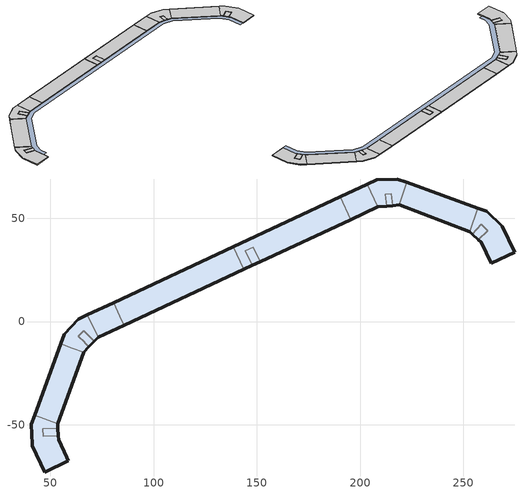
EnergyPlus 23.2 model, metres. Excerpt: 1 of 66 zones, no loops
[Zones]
Thermal Zone 2
 floor to L2 \- A \- BARRACKS_\{02771\} (Default Ceiling_\\\{00021\\\}_Reversed): 195.57,49.4 190.45,60.36 203.56,66.48 208.67,55.51 z7.54
 floor to L2 \- A \- OFFICE\-1_\{02751\} (Default Ceiling_\\\{00021\\\}_Reversed): 208.67,55.51 203.56,66.48 208.12,68.6 218.08,69.02 222.56,67.39 219.02,56.43 215.82,56.15 215.2,61.97 212.2,61.58 212.95,55.89 z7.54
 floor to L2 \- A \- OFFICE\-2_\{02741\} (Default Ceiling_\\\{00021\\\}_Reversed): 263.43,28.11 258.64,38.38 257.32,39.6 261.75,43.85 258.81,47.12 254.3,42.37 253.01,43.56 257.05,54.89 261.36,53.32 268.94,46.24 274.9,33.46 z7.54
 floor to ThermalZone_L2 \- A \- STAIRS\-1_\{03027\} (Default Ceiling_\\\{00021\\\}_Reversed): 212.95,55.89 212.2,61.58 215.2,61.97 215.82,56.15 z7.54
 floor to ThermalZone_L2 \- A \- STAIR\-2_\{03028\} (Default Ceiling_\\\{00021\\\}_Reversed): 257.32,39.6 254.3,42.37 258.81,47.12 261.75,43.85 z7.54
 floor to L2 \- B \- BARRACKS_\{02731\} (Default Ceiling_\\\{00021\\\}_Reversed): 143.67,25.2 138.56,36.17 190.45,60.36 195.57,49.4 151.59,28.89 148.24,36.07 144.53,34.34 147.87,27.16 z7.54
 floor to ThermalZone_L2 \- B \- STAIR\-1_\{03030\} (Default Ceiling_\\\{00021\\\}_Reversed): 147.87,27.16 144.53,34.34 148.24,36.07 151.59,28.89 z7.54
 floor to L2 \- C \- BARRACKS\-1_\{02721\} (Default Ceiling_\\\{00021\\\}_Reversed): 85.77,-1.8 80.66,9.16 138.56,36.17 143.67,25.2 z7.54
 floor to L2 \- D \- BARRACKS\-2_\{02701\} (Default Ceiling_\\\{00021\\\}_Reversed): 73.12,-7.7 68,3.27 80.66,9.16 85.77,-1.8 z7.54
 floor to L2 \- D \- BARRACKS_\{02711\} (Default Ceiling_\\\{00021\\\}_Reversed): 53.61,-49.58 42.37,-45.45 55.05,-10.69 60.65,-13 66.27,-14.8 z7.54
 floor to L2 \- D \- OFFICE\-1_\{02691\} (Default Ceiling_\\\{00021\\\}_Reversed): 47.31,-72.87 41.35,-60.09 40.8,-49.74 42.37,-45.45 53.61,-49.58 53.71,-51.61 46.44,-51.97 46.61,-55.57 53.89,-55.21 53.99,-57.22 58.79,-67.51 z7.54
 floor to L2 \- D \- OFFICE\-2_\{02681\} (Default Ceiling_\\\{00021\\\}_Reversed): 66.27,-14.8 60.65,-13 55.05,-10.69 56.69,-6.19 63.43,1.13 68,3.27 73.12,-7.7 71.37,-9.51 66.1,-4.42 63.49,-7.12 66.62,-10.14 66.6,-10.17 68.74,-12.23 z7.54
 floor to ThermalZone_L2 \- D \- STAIR\-1_\{03029\} (Default Ceiling_\\\{00021\\\}_Reversed): 46.61,-55.57 46.44,-51.97 53.71,-51.61 53.89,-55.21 z7.54
 floor to ThermalZone_L2 \-D \- STAIR\-2_\{03031\} (Default Ceiling_\\\{00021\\\}_Reversed): 68.74,-12.23 66.6,-10.17 66.62,-10.14 63.49,-7.12 66.1,-4.42 71.37,-9.51 z7.54
 floor to L2 \- A \- BARRACKS\-2_\{02761\} (Default Ceiling_\\\{00021\\\}_Reversed): 253.01,43.56 219.02,56.43 222.56,67.39 257.05,54.89 z7.54
 wall outside (\(Baseline\)  Above Grade Wall_\{00010\}): 195.57,49.4 208.67,55.51 212.95,55.89 215.82,56.15 219.02,56.43 253.01,43.56 254.3,42.37 257.32,39.6 258.64,38.38 263.43,28.11 274.9,33.46 268.94,46.24 261.36,53.32 257.05,54.89 222.56,67.39 218.08,69.02 208.12,68.6 203.56,66.48 190.45,60.36 138.56,36.17 80.66,9.16 68,3.27 63.43,1.13 56.69,-6.19 55.05,-10.69 42.37,-45.45 40.8,-49.74 41.32,-59.44 41.35,-60.09 47.31,-72.87 58.79,-67.51 57.96,-65.73 53.99,-57.22 53.89,-55.21 53.71,-51.61 53.61,-49.58 66.27,-14.8 68.74,-12.23 71.37,-9.51 73.12,-7.7 85.77,-1.8 143.67,25.2 147.87,27.16 151.59,28.89 195.57,49.4 z7.54:8
 wall to Thermal Zone 2 (AirWallConstruction_\{00160\}): 190.45,60.36 195.57,49.4 190.45,60.36 / 208.67,55.51 203.56,66.48 208.67,55.51 / 215.2,61.97 215.82,56.15 215.2,61.97 212.2,61.58 215.2,61.97 / 212.95,55.89 212.2,61.58 212.95,55.89 / 219.02,56.43 222.56,67.39 219.02,56.43 / 261.75,43.85 257.32,39.6 261.75,43.85 258.81,47.12 261.75,43.85 / 254.3,42.37 258.81,47.12 254.3,42.37 / 257.05,54.89 253.01,43.56 257.05,54.89 / 138.56,36.17 143.67,25.2 138.56,36.17 / 148.24,36.07 151.59,28.89 148.24,36.07 144.53,34.34 148.24,36.07 / 147.87,27.16 144.53,34.34 147.87,27.16 / 84.7,0.48 85.77,-1.8 84.7,0.48 80.66,9.16 84.7,0.48 / 68,3.27 73.12,-7.7 68,3.27 / 42.37,-45.45 53.61,-49.58 42.37,-45.45 / 60.65,-13 55.05,-10.69 60.65,-13 66.27,-14.8 60.65,-13 / 46.44,-51.97 53.71,-51.61 46.44,-51.97 46.61,-55.57 46.44,-51.97 / 53.89,-55.21 46.61,-55.57 53.89,-55.21 / 66.1,-4.42 71.37,-9.51 66.1,-4.42 63.49,-7.12 66.1,-4.42 / 66.62,-10.14 63.49,-7.12 66.62,-10.14 / 68.74,-12.23 66.6,-10.17 68.74,-12.23 z7.54:8
 ceiling to L3 \- A \- BARRACKS_\{02671\} (\(Baseline\) Floor_\{00023\}): 208.67,55.51 203.56,66.48 190.45,60.36 195.57,49.4 z8
 ceiling to L3 \- A \- OFFICE\-1_\{02651\} (\(Baseline\) Floor_\{00023\}): 212.95,55.89 212.2,61.58 215.2,61.97 215.82,56.15 219.02,56.43 222.56,67.39 218.08,69.02 208.12,68.6 203.56,66.48 208.67,55.51 z8
 ceiling to L3 \- A \- OFFICE\-2_\{02641\} (\(Baseline\) Floor_\{00023\}): 274.9,33.46 268.94,46.24 261.36,53.32 257.05,54.89 253.01,43.56 254.3,42.37 258.81,47.12 261.75,43.85 257.32,39.6 258.64,38.38 263.43,28.11 z8
 ceiling to ThermalZone_L3 \- A \- STAIRS\-1_\{03032\} (\(Baseline\) Floor_\{00023\}): 215.82,56.15 215.2,61.97 212.2,61.58 212.95,55.89 z8
 ceiling to ThermalZone_L3 \- A \- STAIR\-2_\{03033\} (\(Baseline\) Floor_\{00023\}): 261.75,43.85 258.81,47.12 254.3,42.37 257.32,39.6 z8
 ceiling to L3 \- C \- BARRACKS_\{02621\} (\(Baseline\) Floor_\{00023\}): 143.76,25.24 138.65,36.21 138.56,36.17 143.67,25.2 z8; 143.67,25.2 138.56,36.17 80.66,9.16 85.77,-1.8 z8
 ceiling to L3 \- B \- BARRACKS\-1_\{02631\} (\(Baseline\) Floor_\{00023\}): 147.87,27.16 144.53,34.34 148.24,36.07 151.59,28.89 195.57,49.4 190.45,60.36 138.65,36.21 143.76,25.24 z8
 ceiling to ThermalZone_L3 \- B \- STAIR\-1_\{03036\} (\(Baseline\) Floor_\{00023\}): 151.59,28.89 148.24,36.07 144.53,34.34 147.87,27.16 z8
 ceiling to L3 \- C \- OFFICE\-2_\{02611\} (\(Baseline\) Floor_\{00023\}): 85.77,-1.8 80.66,9.16 68,3.27 73.12,-7.7 z8
 ceiling to L3 \- D \- BARRACKS\-1_\{02601\} (\(Baseline\) Floor_\{00023\}): 66.27,-14.8 60.65,-13 55.05,-10.69 42.37,-45.45 53.61,-49.58 z8
 ceiling to L3 \- D \- OFFICE\-1_\{02591\} (\(Baseline\) Floor_\{00023\}): 58.79,-67.51 53.99,-57.22 53.89,-55.21 46.61,-55.57 46.44,-51.97 53.71,-51.61 53.61,-49.58 42.37,-45.45 40.8,-49.74 41.35,-60.09 47.31,-72.87 z8
 ceiling to ThermalZone_L3 \- D \- STAIR\-2_\{03035\} (\(Baseline\) Floor_\{00023\}): 66.6,-10.17 66.62,-10.14 63.49,-7.12 66.06,-4.46 66,-4.4 63.41,-7.09 z8; 71.33,-9.55 66.06,-4.46 63.49,-7.12 66.62,-10.14 66.6,-10.17 68.74,-12.23 z8
 ceiling to L3 \- D \- OFFICE\-2_\{02581\} (\(Baseline\) Floor_\{00023\}): 68.74,-12.23 63.41,-7.09 66,-4.4 66.06,-4.46 66.1,-4.42 71.37,-9.51 73.12,-7.7 68,3.27 63.43,1.13 56.69,-6.19 55.05,-10.69 60.65,-13 66.27,-14.8 z8; 71.37,-9.51 66.1,-4.42 66.06,-4.46 71.33,-9.55 z8
 ceiling to ThermalZone_L3 \- D \- STAIR\-1_\{03034\} (\(Baseline\) Floor_\{00023\}): 53.89,-55.21 53.71,-51.61 46.44,-51.97 46.61,-55.57 z8
 ceiling to L3 \- A \- BARRACKS\-2_\{02661\} (\(Baseline\) Floor_\{00023\}): 257.05,54.89 222.56,67.39 219.02,56.43 253.01,43.56 z8
shading: 59.66,-61.84 57.58,-57.38 57.37,-50.68 69.98,-16.36 74.83,-11.03 210.25,52.12 218.41,52.74 250.72,40.59 255.93,35.82 260.22,26.61 263.43,28.11 258.64,38.38 253.01,43.56 219.02,56.43 208.67,55.51 73.12,-7.7 66.27,-14.8 53.61,-49.58 53.99,-57.22 56.77,-63.18 z8
[Building]
SubjectBuilding_\{00122\}
[Site:Location]
Lawson Aaf_ GA_ USA_Site_\{02469\}: Latitude {deg}=32.332; Longitude {deg}=-84.989; Time Zone {hr}=-5; Elevation {m}=70.7136
[Site:GroundReflectance]
0.2, 0.2, 0.2, 0.2, 0.2, 0.2, 0.2, 0.2, 0.2, 0.2, 0.2, 0.2
[SizingPeriod:DesignDay] Barometric Pressure {Pa}=100479; Wind Direction {deg}=0; Rain Indicator=No; Snow Indicator=No; Begin Environment Reset Mode=FullResetAtBeginEnvironment
Name | Month | Day of Month | Day Type | Maximum Dry-Bulb Temperature {C} | Daily Dry-Bulb Temperature Range {deltaC} | Dry-Bulb Temperature Range Modifier Type | Humidity Condition Type | Wetbulb or DewPoint at Maximum Dry-Bulb {C} | Wind Speed {m/s} | Daylight Saving Time Indicator | Solar Model Indicator | Sky Clearness | Dry-Bulb Temperature Range Modifier Day Schedule | Humidity Condition Day Schedule | Beam Solar Day Schedule | Diffuse Solar Day Schedule
00\:HDD_Lawson Aaf_ GA_ USA_\{02470\} | 1 | 15 | WinterDesignDay | -3.55556 | 0 | DefaultMultipliers | Wetbulb | -7.33333 | 18.04 | No | ASHRAEClearSky | 0
01\:CDD_Lawson Aaf_ GA_ USA_January_\{02475\} | 1 | 21 | SummerDesignDay | 23.0222 |  | DifferenceSchedule | WetBulbProfileDifferenceSchedule | 21.2186 | 9.02 | No | Schedule |  | DrybulbTemperatureScheduleDayForDesignWeather_January_\{02471\} | WetbulbTemperatureScheduleDayForDesignWeather_January_\{02472\} | BeamRadiationScheduleDayForDesignWeather_January_\{02473\} | DiffuseRadiationScheduleDayForDesignWeather_January_\{02474\}
02\:CDD_Lawson Aaf_ GA_ USA_February_\{02480\} | 2 | 21 | SummerDesignDay | 24.6 |  | DifferenceSchedule | WetBulbProfileDifferenceSchedule | 22.3325 | 9.02 | No | Schedule |  | DrybulbTemperatureScheduleDayForDesignWeather_February_\{02476\} | WetbulbTemperatureScheduleDayForDesignWeather_February_\{02477\} | BeamRadiationScheduleDayForDesignWeather_February_\{02478\} | DiffuseRadiationScheduleDayForDesignWeather_February_\{02479\}
03\:CDD_Lawson Aaf_ GA_ USA_March_\{02485\} | 3 | 21 | SummerDesignDay | 27.8444 |  | DifferenceSchedule | WetBulbProfileDifferenceSchedule | 24.5556 | 9.02 | Yes | Schedule |  | DrybulbTemperatureScheduleDayForDesignWeather_March_\{02481\} | WetbulbTemperatureScheduleDayForDesignWeather_March_\{02482\} | BeamRadiationScheduleDayForDesignWeather_March_\{02483\} | DiffuseRadiationScheduleDayForDesignWeather_March_\{02484\}
[Material]
Name | Roughness | Thickness {m} | Conductivity {W/m-K} | Density {kg/m3} | Specific Heat {J/kg-K} | Thermal Absorptance | Solar Absorptance | Visible Absorptance
Default Ceiling_Acoustic Tile_\{00019\}; Default Ceiling_Acoustic Tile_\{00020\} | MediumRough | 0.009525 | 0.0605757 | 368.387 | 586.152 | 0.45 | 0.45 | 0.45
Material 1 | Rough | 0.3 | 1.04 | 2243 | 837 | 0.9 | 0.7 | 0.7
\(Baseline\)  Above Grade Wall_Baseline_\{00008\} | MediumRough | 0.0047625 | 0.0048269 | 1857.95 | 837.36 | 0.45 | 0.45 | 0.45
\(Baseline\)  Above Grade Wall_Baseline_\{00009\} | MediumRough | 0.0047625 | 0.0048269 | 1857.95 | 837.36 | 0.675 | 0.675 | 0.675
\(Baseline\) Floor_Baseline_\{00022\} | MediumRough | 0.0008636 | 0.000284589 | 7832.24 | 502.416 | 0.675 | 0.675 | 0.675
[Construction]
Construction 1: Material 1
Default Ceiling_\\\{00021\\\}_Reversed: Default Ceiling_Acoustic Tile_\{00020\}, Default Ceiling_Acoustic Tile_\{00019\}
\(Baseline\)  Above Grade Wall_\{00010\}: \(Baseline\)  Above Grade Wall_Baseline_\{00009\}, \(Baseline\)  Above Grade Wall_Baseline_\{00008\}
\(Baseline\) Floor_\{00023\}: \(Baseline\) Floor_Baseline_\{00022\}
[Construction:AirBoundary]
AirWallConstruction_\{00160\}: None, 0
[Zone]
Thermal Zone 2: Multiplier=1; Volume {m3}=1690.05; Floor Area {m2}=3666.06; Zone Inside Convection Algorithm=TARP; Part of Total Floor Area=Yes
[Space] Zone=Thermal Zone 2
Name | Volume {m3} | Floor Area {m2}
Extruded Building 83 \- LCCA_Ceiling Space for L2 \- A \- BARRACKS_\{00849\} | 80.6482 | 174.942
Extruded Building 83 \- LCCA_Ceiling Space for L2 \- A \- OFFICE\-1_\{00879\} | 79.1074 | 171.6
Extruded Building 83 \- LCCA_Ceiling Space for L2 \- A \- OFFICE\-2_\{00747\} | 127.646 | 276.89
Extruded Building 83 \- LCCA_Ceiling Space for L2 \- A \- STAIRS\-1_\{00707\} | 7.88909 | 17.113
Extruded Building 83 \- LCCA_Ceiling Space for L2 \- A \- STAIR\-2_\{00772\} | 12.4072 | 26.9136
Extruded Building 83 \- LCCA_Ceiling Space for L2 \- B \- BARRACKS_\{01183\} | 304.375 | 660.25
Extruded Building 83 \- LCCA_Ceiling Space for L2 \- B \- STAIR\-1_\{01205\} | 14.9733 | 32.48
Extruded Building 83 \- LCCA_Ceiling Space for L2 \- C \- BARRACKS\-1_\{01107\} | 356.332 | 772.955
Extruded Building 83 \- LCCA_Ceiling Space for L2 \- D \- BARRACKS\-2_\{01030\} | 77.8536 | 168.88
Extruded Building 83 \- LCCA_Ceiling Space for L2 \- D \- BARRACKS_\{01001\} | 203.406 | 441.227
Extruded Building 83 \- LCCA_Ceiling Space for L2 \- D \- OFFICE\-1_\{00941\} | 127.934 | 277.514
Extruded Building 83 \- LCCA_Ceiling Space for L2 \- D \- OFFICE\-2_\{01257\} | 74.5787 | 161.777
Extruded Building 83 \- LCCA_Ceiling Space for L2 \- D \- STAIR\-1_\{00899\} | 12.1008 | 26.249
Extruded Building 83 \- LCCA_Ceiling Space for L2 \-D \- STAIR\-2_\{01222\} | 12.7214 | 27.5952
Extruded Building 83 \- LCCA_Ceiling Space for L2\- A \- BARRACKS\-2_\{00822\} | 198.08 | 429.675
[ElectricEquipment] Design Level Calculation Method=EquipmentLevel; Fraction Latent=0; Fraction Radiant=0
Name | Zone or ZoneList or Space or SpaceList | Schedule | Design Level {W}
Ceiling Space for L2 \- A \- BARRACKS_LightHeatGainFrom_L2 \- A \- BARRACKS_\{02269\} | Extruded Building 83 \- LCCA_Ceiling Space for L2 \- A \- BARRACKS_\{00849\} | Upper Floor Lighting and Occupancy_WDD_OFF_\{00104\} | 1099.44
Ceiling Space for L2 \- A \- OFFICE\-1_LightHeatGainFrom_L2 \- A \- OFFICE\-1_\{02277\} | Extruded Building 83 \- LCCA_Ceiling Space for L2 \- A \- OFFICE\-1_\{00879\} | 1st Floor Lighting and Occupancy_WDD_OFF_\{00109\} | 641.233
Ceiling Space for L2 \- A \- OFFICE\-2_LightHeatGainFrom_L2 \- A \- OFFICE\-2_\{02251\} | Extruded Building 83 \- LCCA_Ceiling Space for L2 \- A \- OFFICE\-2_\{00747\} | 1st Floor Lighting and Occupancy_WDD_OFF_\{00109\} | 1034.68
Ceiling Space for L2 \- A \- STAIRS\-1_LightHeatGainFrom_L2 \- A \- STAIRS\-1_\{02248\} | Extruded Building 83 \- LCCA_Ceiling Space for L2 \- A \- STAIRS\-1_\{00707\} | 24/7_WDD_OFF_\{00114\} | 47.4764
Ceiling Space for L2 \- A \- STAIR\-2_LightHeatGainFrom_L2 \- A \- STAIR\-2_\{02258\} | Extruded Building 83 \- LCCA_Ceiling Space for L2 \- A \- STAIR\-2_\{00772\} | 24/7_WDD_OFF_\{00114\} | 74.666
Ceiling Space for L2 \- B \- BARRACKS_LightHeatGainFrom_L2 \- B \- BARRACKS_\{02318\} | Extruded Building 83 \- LCCA_Ceiling Space for L2 \- B \- BARRACKS_\{01183\} | Upper Floor Lighting and Occupancy_WDD_OFF_\{00104\} | 4149.42
Ceiling Space for L2 \- B \- STAIR\-1_LightHeatGainFrom_L2 \- B \- STAIR\-1_\{02326\} | Extruded Building 83 \- LCCA_Ceiling Space for L2 \- B \- STAIR\-1_\{01205\} | 24/7_WDD_OFF_\{00114\} | 90.1089
Ceiling Space for L2 \- C \- BARRACKS\-1_LightHeatGainFrom_L2 \- C \- BARRACKS\-1_\{02310\} | Extruded Building 83 \- LCCA_Ceiling Space for L2 \- C \- BARRACKS\-1_\{01107\} | Upper Floor Lighting and Occupancy_WDD_OFF_\{00104\} | 4857.73
Ceiling Space for L2 \- D \- BARRACKS\-2_LightHeatGainFrom_L2 \- D \- BARRACKS\-2_\{02302\} | Extruded Building 83 \- LCCA_Ceiling Space for L2 \- D \- BARRACKS\-2_\{01030\} | Upper Floor Lighting and Occupancy_WDD_OFF_\{00104\} | 1061.34
Ceiling Space for L2 \- D \- BARRACKS_LightHeatGainFrom_L2 \- D \- BARRACKS_\{02294\} | Extruded Building 83 \- LCCA_Ceiling Space for L2 \- D \- BARRACKS_\{01001\} | Upper Floor Lighting and Occupancy_WDD_OFF_\{00104\} | 2772.94
Ceiling Space for L2 \- D \- OFFICE\-1_LightHeatGainFrom_L2 \- D \- OFFICE\-1_\{02287\} | Extruded Building 83 \- LCCA_Ceiling Space for L2 \- D \- OFFICE\-1_\{00941\} | 1st Floor Lighting and Occupancy_WDD_OFF_\{00109\} | 1037.02
Ceiling Space for L2 \- D \- STAIR\-1_LightHeatGainFrom_L2 \- D \- STAIR\-1_\{02284\} | Extruded Building 83 \- LCCA_Ceiling Space for L2 \- D \- STAIR\-1_\{00899\} | 24/7_WDD_OFF_\{00114\} | 72.8222
Ceiling Space for L2\- A \- BARRACKS\-2_LightHeatGainFrom_L2\- A \- BARRACKS\-2_\{02261\} | Extruded Building 83 \- LCCA_Ceiling Space for L2\- A \- BARRACKS\-2_\{00822\} | Upper Floor Lighting and Occupancy_WDD_OFF_\{00104\} | 2700.34
[Foundation:Kiva]
Foundation Kiva 1: Initial Indoor Air Temperature {C}=20; Wall Height Above Grade {m}=0.2; Wall Depth Below Slab {m}=0; Footing Wall Construction=Construction 1
[Foundation:Kiva:Settings]
Soil Conductivity {W/m-K}=1.38459; Soil Density {kg/m3}=1200; Soil Specific Heat {J/kg-K}=1200; Ground Solar Absorptivity=0.9; Ground Thermal Absorptivity=0.9; Ground Surface Roughness {m}=0.03; Far-Field Width {m}=40; Deep-Ground Boundary Condition=ZeroFlux; Deep-Ground Depth {m}=40; Minimum Cell Dimension {m}=0.02; Maximum Cell Growth Coefficient=1.5; Simulation Timestep=Timestep
[Schedule:Year]
1st Floor Lighting and Occupancy_WDD_OFF_\{00109\}: Schedule_1205178772_\{00112\}, 1, 1, 12, 31
Upper Floor Lighting and Occupancy_WDD_OFF_\{00104\}: Schedule_624939059_\{00107\}, 1, 1, 12, 31
24/7_WDD_OFF_\{00114\}: Schedule_2006573804_\{00120\}, 1, 1, 12, 31
[Schedule:Week:Daily]
Schedule_1205178772_\{00112\}: Schedule1205178772_Profile_Profile_1_\{00111\}, Schedule1205178772_Profile_Profile_1_\{00111\}, Schedule1205178772_Profile_Profile_1_\{00111\}, Schedule1205178772_Profile_Profile_1_\{00111\}, Schedule1205178772_Profile_Profile_1_\{00111\}, Schedule1205178772_Profile_Profile_1_\{00111\}, Schedule1205178772_Profile_Profile_1_\{00111\}, Schedule1205178772_Profile_Profile_1_\{00111\}, Schedule1205178772_Profile_Profile_1_\{00111\}, Daily_AlwaysOff_\{00004\}, Schedule1205178772_Profile_Profile_1_\{00111\}, Schedule1205178772_Profile_Profile_1_\{00111\}
Schedule_624939059_\{00107\}: Schedule624939059_Profile_Profile_1_\{00106\}, Schedule624939059_Profile_Profile_1_\{00106\}, Schedule624939059_Profile_Profile_1_\{00106\}, Schedule624939059_Profile_Profile_1_\{00106\}, Schedule624939059_Profile_Profile_1_\{00106\}, Schedule624939059_Profile_Profile_1_\{00106\}, Schedule624939059_Profile_Profile_1_\{00106\}, Schedule624939059_Profile_Profile_1_\{00106\}, Schedule624939059_Profile_Profile_1_\{00106\}, Daily_AlwaysOff_\{00004\}, Schedule624939059_Profile_Profile_1_\{00106\}, Schedule624939059_Profile_Profile_1_\{00106\}
Schedule_2006573804_\{00120\}: Schedule2006573804_Profile_Profile_4_\{00119\}, Schedule2006573804_Profile_Profile_2_\{00117\}, Schedule2006573804_Profile_Profile_2_\{00117\}, Schedule2006573804_Profile_Profile_2_\{00117\}, Schedule2006573804_Profile_Profile_2_\{00117\}, Schedule2006573804_Profile_Profile_2_\{00117\}, Schedule2006573804_Profile_Profile_3_\{00118\}, Schedule2006573804_Profile_Profile_4_\{00119\}, Schedule2006573804_Profile_Profile_1_\{00116\}, Daily_AlwaysOff_\{00004\}, Schedule2006573804_Profile_Profile_4_\{00119\}, Schedule2006573804_Profile_Profile_4_\{00119\}
[Schedule:Day:Interval]
Schedule1205178772_Profile_Profile_1_\{00111\}: No, 08:00, 0, 18:00, 1, 24:00, 0
Daily_AlwaysOff_\{00004\}: No, 24:00, 0
Schedule624939059_Profile_Profile_1_\{00106\}: No, 09:00, 1, 17:00, 0, 24:00, 1
Schedule2006573804_Profile_Profile_4_\{00119\}; Schedule2006573804_Profile_Profile_2_\{00117\}; Schedule2006573804_Profile_Profile_3_\{00118\}; Schedule2006573804_Profile_Profile_1_\{00116\}: No, 24:00, 1
BeamRadiationScheduleDayForDesignWeather_February_\{02478\}: Linear, 00:10, 0, 00:30, 0, 01:30, 0, 02:30, 0, 03:30, 0, 04:30, 0, 05:30, 0, 06:30, 0, 07:30, 101.357, 08:30, 592.515, 09:30, 777.164, 10:30, 865.006, 11:30, 909.693, 12:30, 928.257, 13:30, 926.235, 14:30, 903.063, 15:30, 851.587, 16:30, 750.662, 17:30, 530.025, 18:30, 0, 19:30, 0, 20:30, 0, 21:30, 0, 22:30, 0, 23:30, 0, 24:00, 0
BeamRadiationScheduleDayForDesignWeather_January_\{02473\}: Linear, 00:10, 0, 00:30, 0, 01:30, 0, 02:30, 0, 03:30, 0, 04:30, 0, 05:30, 0, 06:30, 0, 07:30, 0, 08:30, 458.242, 09:30, 709.56, 10:30, 819.558, 11:30, 873.055, 12:30, 894.249, 13:30, 890.425, 14:30, 860.355, 15:30, 793.034, 16:30, 653.558, 17:30, 308.319, 18:30, 0, 19:30, 0, 20:30, 0, 21:30, 0, 22:30, 0, 23:30, 0, 24:00, 0
BeamRadiationScheduleDayForDesignWeather_March_\{02483\}: Linear, 00:10, 0, 00:30, 0, 01:30, 0, 02:30, 0, 03:30, 0, 04:30, 0, 05:30, 0, 06:30, 0, 07:30, 399.613, 08:30, 680.855, 09:30, 806.89, 10:30, 873.403, 11:30, 908.503, 12:30, 922.572, 13:30, 919.067, 14:30, 897.161, 15:30, 851.155, 16:30, 765.686, 17:30, 596.314, 18:30, 177.886, 19:30, 0, 20:30, 0, 21:30, 0, 22:30, 0, 23:30, 0, 24:00, 0
DiffuseRadiationScheduleDayForDesignWeather_February_\{02479\}: Linear, 00:10, 0, 00:30, 0, 01:30, 0, 02:30, 0, 03:30, 0, 04:30, 0, 05:30, 0, 06:30, 0, 07:30, 10.0635, 08:30, 45.4377, 09:30, 67.7496, 10:30, 82.1363, 11:30, 90.8414, 12:30, 94.7988, 13:30, 94.3571, 14:30, 89.4794, 15:30, 79.724, 16:30, 63.9794, 17:30, 39.5314, 18:30, 0, 19:30, 0, 20:30, 0, 21:30, 0, 22:30, 0, 23:30, 0, 24:00, 0
DiffuseRadiationScheduleDayForDesignWeather_January_\{02474\}: Linear, 00:10, 0, 00:30, 0, 01:30, 0, 02:30, 0, 03:30, 0, 04:30, 0, 05:30, 0, 06:30, 0, 07:30, 0, 08:30, 32.6897, 09:30, 57.1158, 10:30, 72.373, 11:30, 81.3913, 12:30, 85.3318, 13:30, 84.6039, 14:30, 79.1358, 15:30, 68.3308, 16:30, 50.6435, 17:30, 22.1541, 18:30, 0, 19:30, 0, 20:30, 0, 21:30, 0, 22:30, 0, 23:30, 0, 24:00, 0
DiffuseRadiationScheduleDayForDesignWeather_March_\{02484\}: Linear, 00:10, 0, 00:30, 0, 01:30, 0, 02:30, 0, 03:30, 0, 04:30, 0, 05:30, 0, 06:30, 0, 07:30, 35.2602, 08:30, 65.1068, 09:30, 84.5794, 10:30, 97.4461, 11:30, 105.214, 12:30, 108.553, 13:30, 107.708, 14:30, 102.62, 15:30, 92.8948, 16:30, 77.6031, 17:30, 54.6031, 18:30, 18.3748, 19:30, 0, 20:30, 0, 21:30, 0, 22:30, 0, 23:30, 0, 24:00, 0
DrybulbTemperatureScheduleDayForDesignWeather_February_\{02476\}; DrybulbTemperatureScheduleDayForDesignWeather_January_\{02471\}; DrybulbTemperatureScheduleDayForDesignWeather_March_\{02481\}: Linear, 00:10, 9.42722, 00:30, 9.70333, 01:30, 10.4133, 02:30, 10.8867, 03:30, 11.2417, 04:30, 11.5967, 05:30, 11.8333, 06:30, 11.5967, 07:30, 10.7683, 08:30, 8.75667, 09:30, 6.50833, 10:30, 4.49667, 11:30, 2.72167, 12:30, 1.53833, 13:30, 0.591668, 14:30, 0, 15:30, 0, 16:30, 0.71, 17:30, 1.65667, 18:30, 2.84, 19:30, 4.615, 20:30, 5.91667, 21:30, 6.98167, 22:30, 8.04667, 23:30, 8.875, 24:00, 9.28917
WetbulbTemperatureScheduleDayForDesignWeather_February_\{02477\}: Linear, 00:10, 7.1642, 00:30, 7.44029, 01:30, 8.15022, 02:30, 8.6235, 03:30, 8.97847, 04:30, 9.33343, 05:30, 9.57007, 06:30, 9.33343, 07:30, 8.50518, 08:30, 6.49371, 09:30, 4.24557, 10:30, 2.23406, 11:30, 0.791822, 12:30, 0.449199, 13:30, 0.173996, 14:30, 0.000791351, 15:30, 0.000791351, 16:30, 0.208508, 17:30, 0.483496, 18:30, 0.826098, 19:30, 2.35239, 20:30, 3.65396, 21:30, 4.71887, 22:30, 5.78378, 23:30, 6.61204, 24:00, 7.02616
WetbulbTemperatureScheduleDayForDesignWeather_January_\{02472\}: Linear, 00:10, 7.62785, 00:30, 7.90394, 01:30, 8.61386, 02:30, 9.08714, 03:30, 9.4421, 04:30, 9.79706, 05:30, 10.0337, 06:30, 9.79706, 07:30, 8.96882, 08:30, 6.95737, 09:30, 4.70925, 10:30, 2.69775, 11:30, 0.922886, 12:30, 0.466007, 13:30, 0.181789, 14:30, 0.00363635, 15:30, 0.00363635, 16:30, 0.217353, 17:30, 0.501522, 18:30, 1.04121, 19:30, 2.81608, 20:30, 4.11764, 21:30, 5.18254, 22:30, 6.24744, 23:30, 7.07569, 24:00, 7.48981
WetbulbTemperatureScheduleDayForDesignWeather_March_\{02482\}: Linear, 00:10, 6.14309, 00:30, 6.41918, 01:30, 7.12912, 02:30, 7.60241, 03:30, 7.95738, 04:30, 8.31235, 05:30, 8.54899, 06:30, 8.31235, 07:30, 7.48409, 08:30, 5.47259, 09:30, 3.22441, 10:30, 1.21286, 11:30, 0.726992, 12:30, 0.405346, 13:30, 0.143621, 14:30, 0, 15:30, 0, 16:30, 0.176612, 17:30, 0.437746, 18:30, 0.758929, 19:30, 1.33119, 20:30, 2.63278, 21:30, 3.69771, 22:30, 4.76264, 23:30, 5.59091, 24:00, 6.00504
